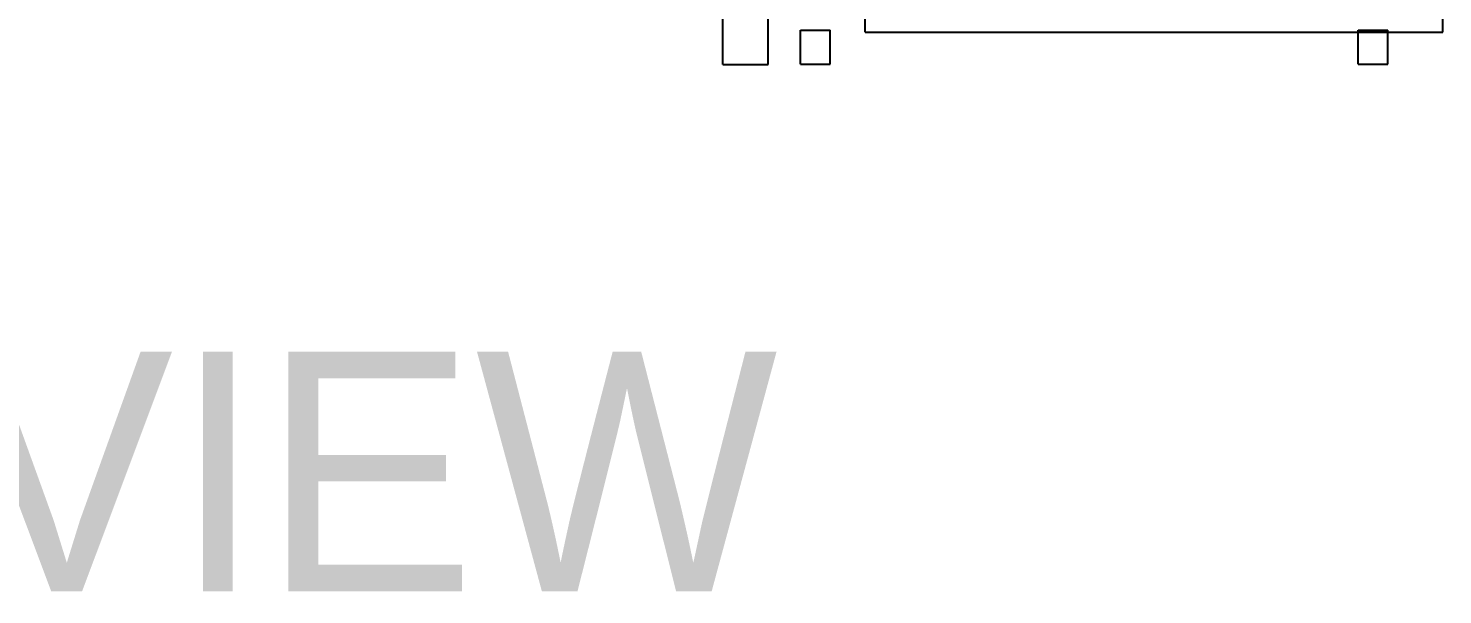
# Model space of a CAD drawing. Header units: millimetres. Extents: x -1175 to 655, y -895 to 720.
# Drawn here: x -388.9 to -232.7, y -53.5 to 9 of the extents above; entities that cross this region are included whole.
import ezdxf

# ---------------------------------------------------------------- set-up
doc = ezdxf.new("R2010")
doc.units = ezdxf.units.MM
for name, color, linetype in [('HIDDEN', 8, 'Continuous'), ('TEXT', 5, 'Continuous'), ('VISIBLE', 7, 'Continuous')]:
    doc.layers.add(name, color=color, linetype=linetype)

msp = doc.modelspace()

# ---------------------------------------------------------------- linework, layer by layer
at = {"layer": 'HIDDEN'}
for points in [[(-312.2, 5), (-312.2, 35.5)], [(-312.2, 5), (-312.2, 35.5)], [(-312.2, 5), (-312.2, 35.5)], [(-307.2, 5), (-307.2, 35.5)], [(-307.2, 5), (-307.2, 35.5)], [(-307.2, 5), (-307.2, 35.5)], [(-296.5, 8.55), (-296.5, 27.25)], [(-232.7, 8.55), (-232.7, 27.25)], [(-303.65, 8.77), (-300.35, 8.77)], [(-303.65, 8.77), (-300.35, 8.77)], [(-303.65, 5.03), (-303.65, 8.77)], [(-303.65, 5.03), (-303.65, 8.77)], [(-303.65, 8.77), (-300.35, 8.77)], [(-303.65, 5.03), (-303.65, 8.77)], [(-300.35, 5.03), (-300.35, 8.77)], [(-300.35, 5.03), (-300.35, 8.77)], [(-300.35, 5.03), (-300.35, 8.77)], [(-296.5, 8.55), (-232.7, 8.55)], [(-242.05, 8.77), (-238.75, 8.77)], [(-242.05, 8.77), (-238.75, 8.77)], [(-242.05, 5.03), (-242.05, 8.77)], [(-242.05, 5.03), (-242.05, 8.77)], [(-242.05, 8.77), (-238.75, 8.77)], [(-242.05, 8.77), (-238.75, 8.77)], [(-242.05, 5.03), (-242.05, 8.77)], [(-242.05, 8.55), (-242.05, 8.77)], [(-238.75, 5.03), (-238.75, 8.77)], [(-238.75, 5.03), (-238.75, 8.77)], [(-238.75, 5.03), (-238.75, 8.77)], [(-238.75, 8.55), (-238.75, 8.77)], [(-312.2, 5), (-307.2, 5)], [(-312.2, 5), (-307.2, 5)], [(-312.2, 5), (-307.2, 5)], [(-303.65, 5.03), (-300.35, 5.03)], [(-303.65, 5.03), (-300.35, 5.03)], [(-303.65, 5.03), (-300.35, 5.03)], [(-242.05, 5.03), (-238.75, 5.03)], [(-242.05, 5.03), (-238.75, 5.03)], [(-242.05, 5.03), (-238.75, 5.03)]]:
    msp.add_lwpolyline(points, dxfattribs=at)
at = {"layer": 'VISIBLE'}
for points in [[(-312.2, 5), (-312.2, 15.05)], [(-232.7, 8.55), (-232.7, 14.09)], [(-307.2, 5), (-307.2, 13.67)], [(-296.5, 8.55), (-296.5, 13.5)], [(-303.65, 8.77), (-300.35, 8.77)], [(-303.65, 5.03), (-303.65, 8.77)], [(-300.35, 5.03), (-300.35, 8.77)], [(-296.5, 8.55), (-232.7, 8.55)], [(-242.05, 5.03), (-242.05, 8.55)], [(-238.75, 5.03), (-238.75, 8.55)], [(-312.2, 5), (-307.2, 5)], [(-303.65, 5.03), (-300.35, 5.03)], [(-242.05, 5.03), (-238.75, 5.03)]]:
    msp.add_lwpolyline(points, dxfattribs=at)

# ---------------------------------------------------------------- texts
at = {"layer": 'TEXT'}
msp.add_text('FRONT VIEW', height=26.427, dxfattribs=at).set_placement((-528, -53.14))

doc.saveas('drawing.dxf')
